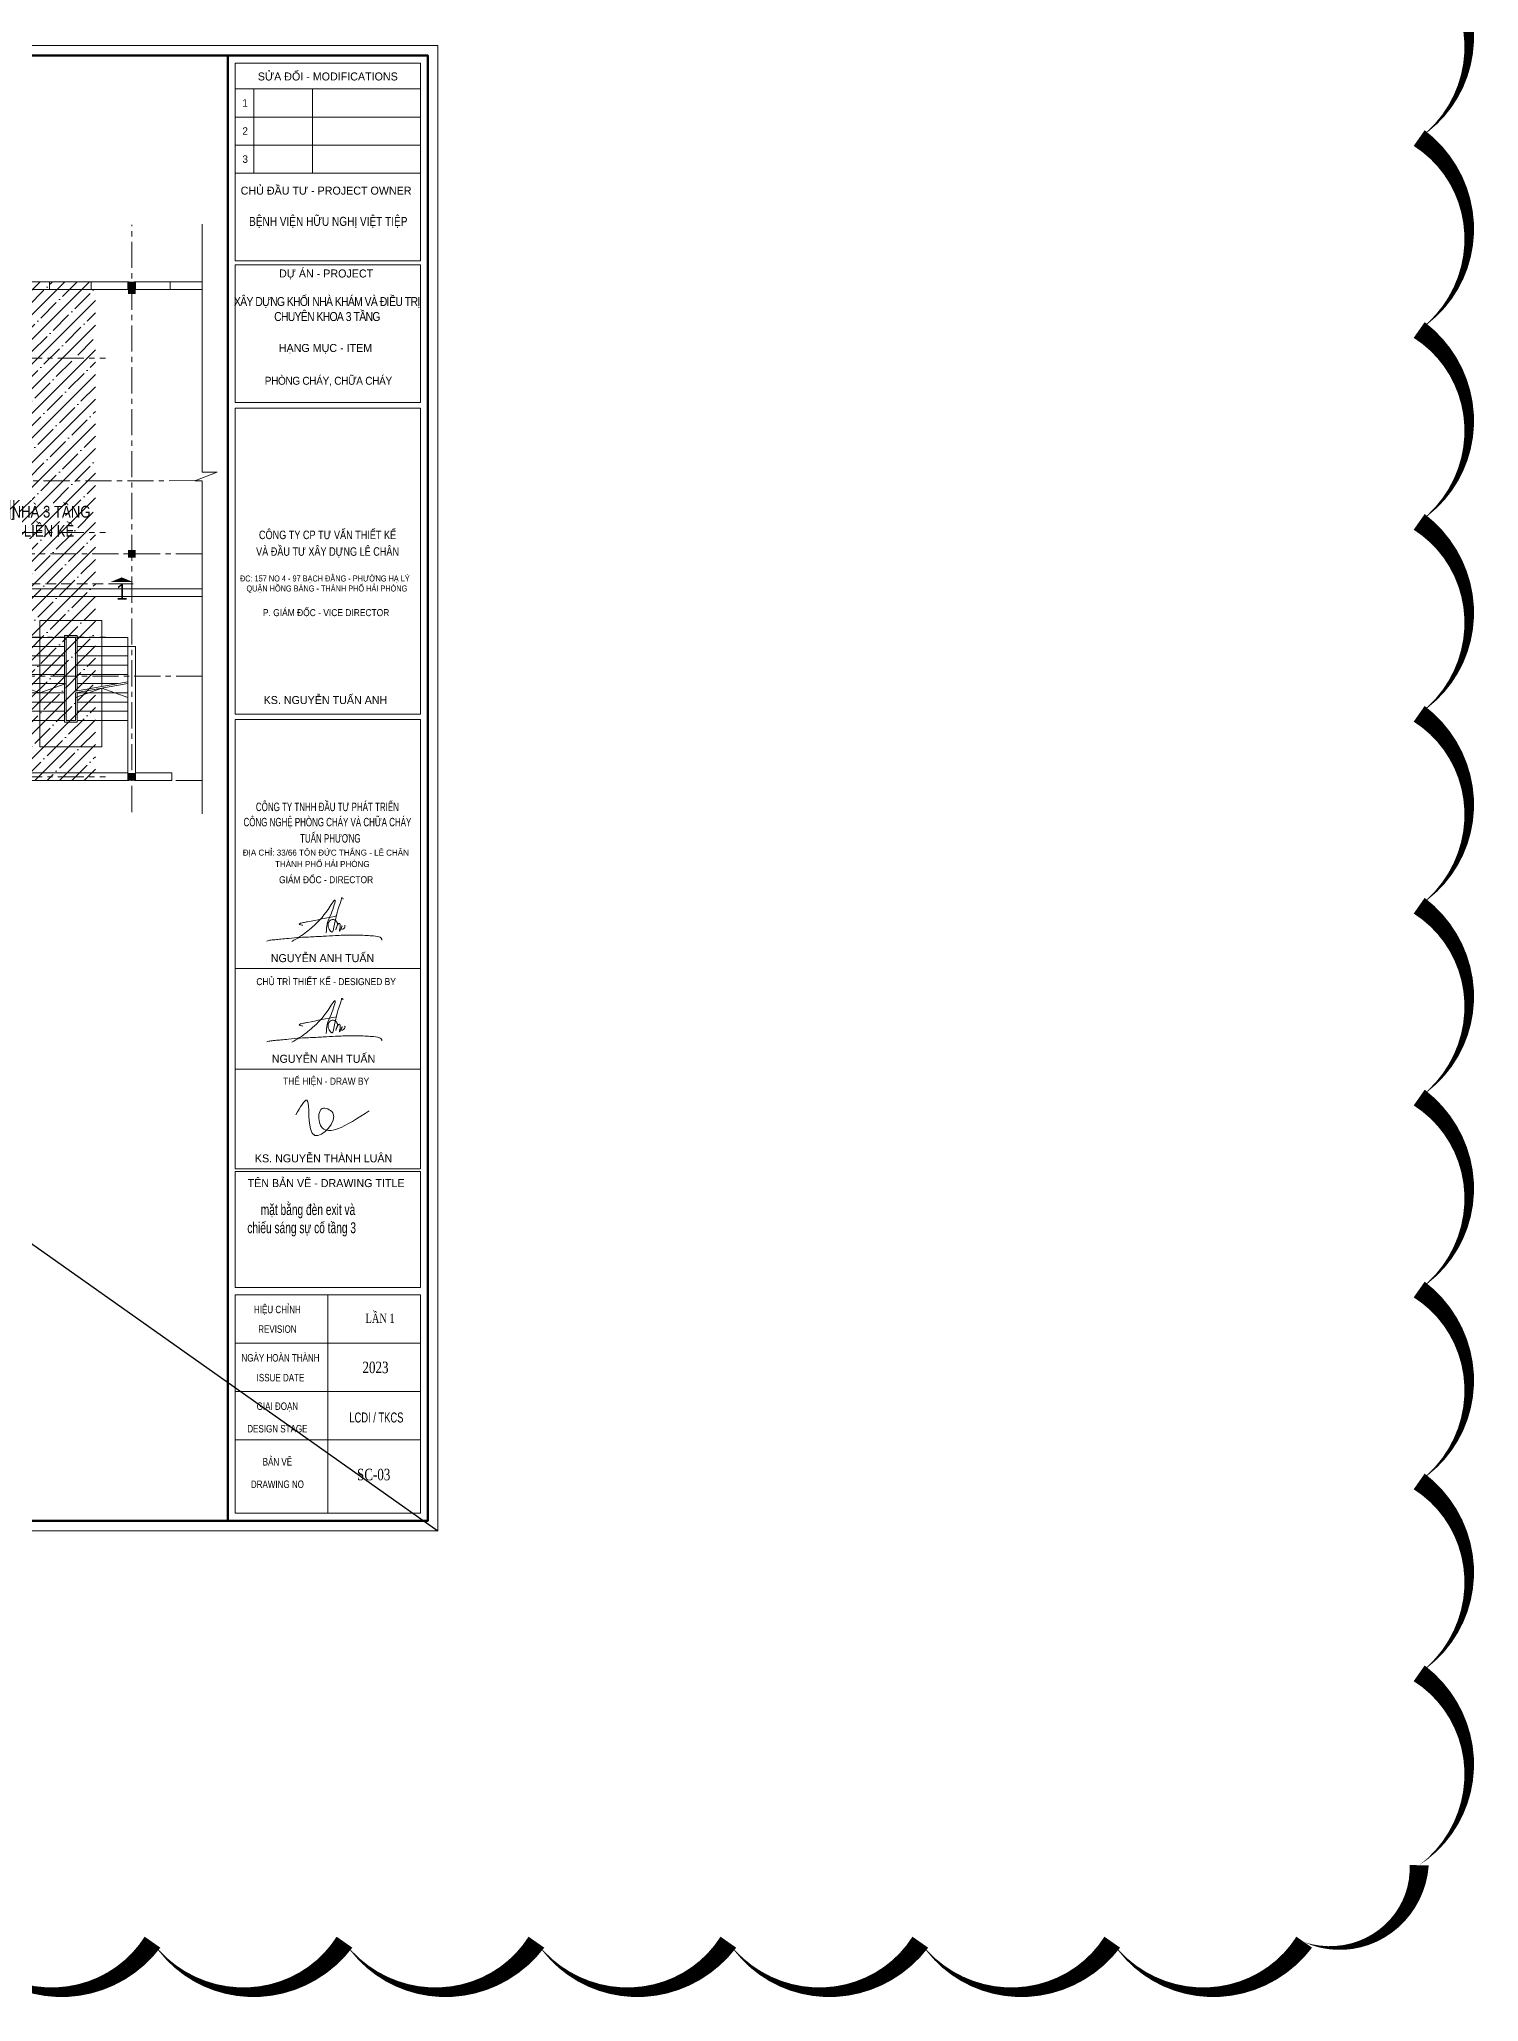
# Model space of a CAD drawing. Header units: millimetres. Extents: x 1109421 to 1726579, y -247837 to 144927.
# Drawn here: x 1685324 to 1726579, y -247837 to -191579 of the extents above; entities that cross this region are included whole.
import ezdxf
from ezdxf.enums import TextEntityAlignment as Align

# ---------------------------------------------------------------- set-up
doc = ezdxf.new("R2010")
doc.units = ezdxf.units.MM
doc.header["$LTSCALE"] = 600
doc.header["$MEASUREMENT"] = 0
for name, pattern in [('CENTER', [2, 1.25, -0.25, 0.25, -0.25]), ('DASHED', [0.75, 0.5, -0.25]), ('HIDDEN', [0.375, 0.25, -0.125])]:
    doc.linetypes.add(name, pattern=pattern)
doc.layers.get('0').update_dxf_attribs({"lineweight": 0})
doc.layers.get('Defpoints').update_dxf_attribs({"lineweight": 0})
for name, color, linetype, lineweight in [('08. Net Text', 3, 'Continuous', 13), ('cat1', 30, 'Continuous', 50), ('Form', 7, 'Continuous', 9), ('hatch1', 136, 'Continuous', 9), ('Khungten_LCDI', 7, 'Continuous', 25), ('LC Khac', 4, 'Continuous', 9), ('LC MANH DUT', 35, 'HIDDEN', 5), ('LC Text1', 3, 'Continuous', 20), ('LC Text2', 7, 'Continuous', 25), ('PCCC-BAO CHAY - DAY', 3, 'DASHED', 35), ('text', 1, 'Continuous', 20), ('thay1', 63, 'Continuous', 18), ('truc', 76, 'CENTER', 9)]:
    doc.layers.add(name, color=color, linetype=linetype, lineweight=lineweight)
doc.layers.add('KCS_Plotter', color=11, linetype='Continuous', plot=False)
doc.styles.add('Khungten', font='VHAVAN.TTF', dxfattribs={"width": 0.9, "height": 5000})
doc.styles.add('LC 1', font='VHAVANB.TTF')
doc.styles.add('T2', font='VHARIAL.TTF', dxfattribs={"width": 0.8})
doc.styles.add('text', font='hoatbif.shx', dxfattribs={"width": 0.7})
doc.styles.add('Text Khung Ten', font='VHAVAN.TTF')
doc.styles.add('Title', font='VHBLACK.TTF')
doc.styles.add('VnAvantH', font='VHAVANB.TTF', dxfattribs={"width": 0.6})
doc.styles.add('VnTimeH', font='VHTIME.TTF')

# ---------------------------------------------------------------- blocks, each defined once
blk = doc.blocks.new('A$Cb3b0a436')
blk.add_spline([(398.58, 83.19), (400.76, 86.14), (402.39, 79.07), (405.96, 83.58), (403.87, 84.43), (403.32, 81.64), (413.27, 83.97)], degree=3)
at = {"layer": 'Defpoints', "color": 0, "lineweight": 0}
blk.add_lwpolyline([(6.98, 0), (6.98, 297), (426.98, 297), (426.98, 0)], close=True, dxfattribs=at)
at = {"layer": 'Form', "color": 7, "end_tangent": (0, 0, 1)}
for points in [[(397.78, 117.86, 0), (399.35, 118.79, 0), (401.92, 120.77, 0), (405.02, 124.27, 0), (406.4, 126.14, 0), (405.62, 123.35, 0), (404.87, 121.39, 0), (404.66, 119.57, 0)], [(408.08, 126.29, 0), (407.87, 126.58, 0), (407.79, 126.55, 0), (407.71, 126.39, 0), (407.67, 126.21, 0), (407.18, 124.75, 0), (406.02, 120.01, 0), (405.87, 119.75, 0), (405.69, 119.77, 0), (405.51, 119.93, 0), (405.28, 120.3, 0), (405.04, 120.9, 0), (405.14, 121.65, 0), (405.63, 122.16, 0), (406.54, 122.06, 0), (406.81, 121.73, 0), (406.92, 121.32, 0), (406.78, 120.78, 0), (406.57, 120.16, 0), (406.97, 121.22, 0), (407.31, 121.45, 0), (407.45, 121.22, 0), (407.42, 120.63, 0), (407.33, 119.94, 0), (407.87, 121.01, 0), (407.72, 120.28, 0), (408.11, 120.4, 0), (408.3, 120.61, 0), (408.41, 120.81, 0), (408.43, 120.95, 0), (408.31, 121.04, 0)], [(399.96, 121.08, 0), (399.58, 121.17, 0), (399.22, 121.33, 0), (399.44, 121.47, 0), (399.65, 121.53, 0), (400.09, 121.63, 0), (400.91, 121.79, 0), (406.69, 122.95, 0)], [(392.8, 117.94, 0), (393.62, 118.12, 0), (394.44, 118.21, 0), (395.57, 118.31, 0), (397.13, 118.46, 0), (399.48, 118.66, 0), (401.14, 118.74, 0), (404.08, 118.9, 0), (406.53, 119.03, 0), (409.43, 119.14, 0), (412.01, 119.09, 0), (413.46, 119.01, 0), (414.89, 118.86, 0), (415.77, 118.32, 0), (415.77, 118.13, 0)], [(397.78, 97.72, 0), (399.35, 98.65, 0), (401.92, 100.63, 0), (405.02, 104.13, 0), (406.4, 106.01, 0), (405.62, 103.22, 0), (404.87, 101.25, 0), (404.66, 99.43, 0)], [(408.08, 106.15, 0), (407.87, 106.44, 0), (407.79, 106.42, 0), (407.71, 106.26, 0), (407.67, 106.08, 0), (407.18, 104.61, 0), (406.02, 99.87, 0), (405.87, 99.61, 0), (405.69, 99.63, 0), (405.51, 99.79, 0), (405.28, 100.16, 0), (405.04, 100.76, 0), (405.14, 101.51, 0), (405.63, 102.03, 0), (406.54, 101.92, 0), (406.81, 101.59, 0), (406.92, 101.18, 0), (406.78, 100.64, 0), (406.57, 100.02, 0), (406.97, 101.08, 0), (407.31, 101.31, 0), (407.45, 101.08, 0), (407.42, 100.5, 0), (407.33, 99.81, 0), (407.87, 100.87, 0), (407.72, 100.14, 0), (408.11, 100.26, 0), (408.3, 100.47, 0), (408.41, 100.68, 0), (408.43, 100.82, 0), (408.31, 100.91, 0)], [(399.96, 100.94, 0), (399.58, 101.04, 0), (399.22, 101.2, 0), (399.44, 101.33, 0), (399.65, 101.4, 0), (400.09, 101.5, 0), (400.91, 101.66, 0), (406.69, 102.81, 0)], [(392.8, 97.8, 0), (393.62, 97.98, 0), (394.44, 98.07, 0), (395.57, 98.17, 0), (397.13, 98.32, 0), (399.48, 98.53, 0), (401.14, 98.6, 0), (404.08, 98.76, 0), (406.53, 98.89, 0), (409.43, 99, 0), (412.01, 98.95, 0), (413.46, 98.87, 0), (414.89, 98.72, 0), (415.77, 98.19, 0), (415.77, 98, 0)]]:
    blk.add_spline(points, degree=3, dxfattribs=at)
at = {"layer": 'Khungten_LCDI', "color": 5, "lineweight": 60}
blk.add_line((384.98, 295), (384.98, 2), dxfattribs=at)
at = {"layer": 'Khungten_LCDI', "color": 5, "lineweight": 25}
blk.add_line((424.98, 2), (424.98, 295), dxfattribs=at)
at = {"layer": 'Khungten_LCDI', "color": 9, "lineweight": 15}
for p, q in [((386.48, 288.33), (423.48, 288.33)), ((390.21, 288.33), (390.21, 271.49)), ((401.91, 288.33), (401.91, 271.49)), ((386.48, 282.72), (423.48, 282.72)), ((386.48, 277.1), (423.48, 277.1)), ((386.48, 271.49), (423.48, 271.49)), ((404.98, 47.17), (404.98, 3.5)), ((423.48, 37.5), (386.48, 37.5)), ((423.48, 27.83), (386.48, 27.83)), ((423.48, 18.17), (386.48, 18.17))]:
    blk.add_line(p, q, dxfattribs=at)
at = {"layer": 'Khungten_LCDI', "color": 5, "lineweight": 60}
blk.add_lwpolyline([(18.98, 2), (18.98, 295), (424.98, 295), (424.98, 2)], close=True, dxfattribs=at)
at = {"layer": 'Khungten_LCDI', "color": 9, "lineweight": 15}
for points in [[(386.48, 253.96), (423.48, 253.96), (423.48, 293.52), (386.48, 293.52)], [(386.48, 225.64), (423.48, 225.64), (423.48, 253.18), (386.48, 253.18)], [(386.48, 112.45), (423.48, 112.45), (423.48, 162.24), (386.48, 162.24)], [(386.48, 112.45), (423.48, 112.45), (423.48, 92.31), (386.48, 92.31)], [(386.48, 72.4), (423.48, 72.4), (423.48, 92.31), (386.48, 92.31)], [(386.48, 48.67), (423.48, 48.67), (423.48, 71.83), (386.48, 71.83)], [(386.48, 3.5), (423.48, 3.5), (423.48, 47.17), (386.48, 47.17)]]:
    blk.add_lwpolyline(points, close=True, dxfattribs=at)
for points in [[(423.48, 184.76), (423.48, 224.51), (386.48, 224.51), (386.48, 184.76)], [(386.48, 184.76), (386.48, 184.76), (386.48, 163.3), (423.48, 163.3), (423.48, 184.76)]]:
    blk.add_lwpolyline(points, dxfattribs=at)
at = {"color": 7}
for s, style, p in [('söa ®æi - modifications', 'Khungten', (404.98, 290.03)), ('chñ ®Çu t\xad - project owner', 'Khungten', (404.64, 267.2)), ('dù ¸n - project', 'Khungten', (404.64, 250.63)), ('h¹ng môc - item', 'Khungten', (404.51, 235.74)), ('ks. nguyÔn tuÊn anh', 'VnAvantH', (404.51, 165.33)), ('nguyÔn anh tuÊn', 'VnAvantH', (403.92, 113.72)), ('nguyÔn anh tuÊn', 'VnAvantH', (404.13, 93.59)), ('ks. NGUYÔN thµnh lu©n', 'VnAvantH', (404.13, 73.68)), ('tªn b¶n vÏ - drawing title', 'Khungten', (404.64, 68.73))]:
    blk.add_text(s, height=1.6, dxfattribs=dict(at, style=style)).set_placement(p, align=Align.CENTER)
for s, height, style, width, p in [('c«ng ty cp t\xad vÊn thiÕt kÕ', 1.7, 'Title', 0.8, (404.93, 198.31)), ('vµ ®Çu t\xad x©y dùng lª ch©n', 1.7, 'Title', 0.8, (404.93, 194.98)), ('P. gi¸m ®èc - VICE director', 1.4, 'Khungten', 0.9, (404.64, 182.91)), ('C¤NG TY TNHH §ÇU T¦ PH¸T TRIÓN', 1.7, 'Title', 0.7, (404.9, 143.92)), ('C¤NG NGHÖ PHßNG CH¸Y Vµ CH÷A CH¸Y', 1.7, 'Title', 0.7, (404.9, 140.87)), ('TUÊN PH¦¥NG', 1.7, 'Title', 0.7, (405.48, 137.62)), ('gi¸m ®èc - director', 1.4, 'Khungten', 0.9, (404.64, 129.5)), ('CHñ TR× THIÕT KÕ - DESIGNED BY', 1.4, 'Khungten', 0.9, (404.64, 109.12)), ('thÓ hiÖn - draw by', 1.4, 'Khungten', 0.9, (404.64, 89.21)), ('hiÖu chØnh', 1.5, 'Khungten', 0.8, (394.9, 43.51)), ('revision', 1.5, 'Khungten', 0.8, (394.9, 39.59)), ('ngµy hoµn thµnh', 1.5, 'Khungten', 0.8, (395.52, 33.84)), ('issue date', 1.5, 'Khungten', 0.8, (395.52, 29.88)), ('giai ®o¹n', 1.5, 'Khungten', 0.8, (394.9, 24.17)), ('lcdi / tkcs', 2, 'Title', 0.7, (414.69, 21.66)), ('design stage', 1.5, 'Khungten', 0.8, (394.9, 19.67)), ('b¶n vÏ', 1.5, 'Khungten', 0.8, (394.9, 13.06)), ('drawing nO', 1.5, 'Khungten', 0.8, (394.9, 8.56))]:
    blk.add_text(s, height=height, dxfattribs=dict(at, style=style, width=width)).set_placement(p, align=Align.CENTER)
at = {"color": 7, "style": 'Khungten'}
for s, p in [('§ÞA CHØ: 33/66 T¤N §øC TH¾NG - L£ CH¢N', (387.99, 135.02)), ('THµNH PHè H¶I PHßNG', (394.43, 132.73))]:
    blk.add_text(s, height=1.2, dxfattribs=at).set_placement(p)
at = {"color": 4, "attachment_point": 5, "style": 'Khungten'}
for s, insert, char_height, width in [('{\\f.VnArialH|b0|i0|c0|p34;\\W0.8;bÖnh viÖn h÷u nghÞ viÖt tiÖp}', (405.07, 261.65), 1.8, 32.9179), ('{\\f.VnArialH|b0|i0|c0|p34;\\W0.83;\\T0.9;x©y dùng khèi nhµ kh¸m vµ ®iÒu trÞ  \\Pchuyªn khoa 3 tÇng}', (404.8, 244.31), 1.8, 43.0788), ('{\\f.VnArialH|b0|i0|c0|p34;\\T0.95;PHßNG CH¸Y, CH÷A CH¸Y}', (405.07, 229.83), 1.6, 38.1543)]:
    blk.add_mtext(s, dxfattribs=dict(at, insert=insert, char_height=char_height, width=width))
at = {"color": 7, "insert": (404.79, 191.04), "char_height": 1.2, "attachment_point": 2, "style": 'Khungten'}
blk.add_mtext_dynamic_manual_height_columns('{\\W0.8;®c: 157 no 4 - 97 b¹ch ®»ng - ph\xadêng h¹ lý   quËn hång bµng - thµnh phè h¶i phßng} ', width=34.2165, gutter_width=0.25, heights=[0], dxfattribs=at)
at = {"color": 7, "style": 'Khungten', "width": 0.8}
for tag, p in [('REVISION', (413.97, 41.04)), ('NGAYHT', (414.44, 32.41))]:
    blk.add_attdef(tag, text='', height=2, dxfattribs=at).set_placement(p, align=Align.CENTER)
at = {"layer": '08. Net Text', "color": 7, "style": 'Text Khung Ten'}
blk.add_text('1', height=1.5, dxfattribs=at).set_placement((387.9, 284.79))
at = {"layer": '08. Net Text', "color": 7, "ltscale": 2, "style": 'Text Khung Ten'}
for s, p in [('2', (387.9, 279.17)), ('3', (387.9, 273.56))]:
    blk.add_text(s, height=1.5, dxfattribs=at).set_placement(p)
at = {"layer": 'LC Text1', "style": 'Title', "width": 1.485915}
for tag, p, p2 in [('TENBANVE1', (388.11, 59.64), (422.38, 59.64)), ('TENBANVE2', (388.11, 52.88), (422.38, 52.88))]:
    blk.add_attdef(tag, text='', height=2.5, dxfattribs=at).set_placement(p, p2, align=Align.FIT)
at = {"layer": 'LC Text1', "style": 'Title', "width": 0.7}
blk.add_attdef('SOBANVE', text='', height=2.5, dxfattribs=at).set_placement((414.6, 9.54), align=Align.CENTER)
blk = doc.blocks.new('t 2')
at = {"layer": 'LC Khac'}
for points in [[(-3380, -1984), (-3600, -1984), (-3600, -1634), (-3380, -1634)], [(110, -1984), (-110, -1984), (-110, -1634), (110, -1634)], [(-3600, -7448), (-3600, -7228), (-3250, -7228), (-3250, -7448)], [(-3380, -9544), (-3600, -9544), (-3600, -9324), (-3380, -9324)], [(110, -9544), (-110, -9544), (-110, -9324), (110, -9324)], [(-3380, -13058), (-3600, -13058), (-3600, -12838), (-3380, -12838)], [(-3380, -15934), (-3600, -15934), (-3600, -15714), (-3380, -15714)], [(110, -15934), (-110, -15934), (-110, -15714), (110, -15714)]]:
    blk.add_hatch(color=256, dxfattribs=at).paths.add_polyline_path(points)
at = {"layer": 'LC Khac', "ltscale": 5}
for p, q in [((-2630, -11344), (-2630, -14964)), ((-3380, -11829), (-1930, -11829)), ((-3380, -12094), (-1930, -12094)), ((-3380, -12359), (-1930, -12359)), ((-1880, -11829), (-1880, -14214)), ((-1880, -11829), (-1880, -11829)), ((-1610, -11829), (-1880, -11829)), ((-1880, -12094), (-1880, -12094)), ((-1880, -12359), (-1880, -12359)), ((-1610, -13369), (-1610, -11829)), ((-1560, -11829), (-110, -11829)), ((-1560, -12094), (-110, -12094)), ((-1560, -12359), (-110, -12359)), ((-110, -12094), (-110, -11829)), ((-110, -15714), (-110, -12094)), ((-110, -12094), (110, -12094)), ((110, -15714), (110, -12094)), ((-3380, -12624), (-1930, -12624)), ((-3380, -12889), (-1930, -12889)), ((-1560, -12624), (-110, -12624)), ((-1560, -12889), (-110, -12889)), ((-3380, -13154), (-1930, -13154)), ((-3380, -13419), (-1930, -13419)), ((-1610, -13369), (-110, -13104)), ((-1610, -13419), (-110, -13154)), ((-1610, -14214), (-1610, -13419)), ((-1560, -13154), (-398, -13154)), ((-1560, -13419), (-110, -13419)), ((-860, -14964), (-860, -13419)), ((-3380, -13684), (-1930, -13684)), ((-3380, -13949), (-1930, -13949)), ((-1560, -13684), (-110, -13684)), ((-1560, -13949), (-110, -13949)), ((-3380, -14214), (-1930, -14214)), ((-1880, -14214), (-1610, -14214)), ((-1560, -14214), (-110, -14214)), ((-1560, -14214), (-110, -14214)), ((-2630, -14964), (-860, -14964))]:
    blk.add_line(p, q, dxfattribs=at)
for points in [[(-3381, -7444), (-3601, -7444), (-3601, -1637), (-3381, -1637)], [(-3380, -1854), (-2360, -1854), (-2360, -1634), (-3380, -1634)], [(-2360, -1854), (-1160, -1854), (-1160, -1634), (-2360, -1634)], [(-1160, -1854), (-110, -1854), (-110, -1634), (-1160, -1634)], [(110, -1854), (1100, -1854), (1100, -1634), (110, -1634)], [(1100, -1854), (2019, -1854), (2019, -1634), (1100, -1634)], [(-3601, -7444), (-3380, -7444), (-3380, -9544), (-3601, -9544)], [(-3600, -12838), (-3380, -12838), (-3380, -9544), (-3600, -9544)], [(-3600, -13058), (-3600, -14214), (-3380, -14214), (-3380, -13058)], [(-3380, -15934), (-110, -15934), (-110, -15714), (-3380, -15714)], [(110, -15934), (1145, -15934), (1145, -15714), (110, -15714)]]:
    blk.add_lwpolyline(points, close=True, dxfattribs=at)
for points in [[(2019, -10438), (-3380, -10438), (-3380, -10658), (2019, -10658)], [(-860, -13287), (-860, -14964), (-2630, -14964), (-2630, -11344), (-860, -11344), (-860, -13236)], [(-1560, -13411), (-1560, -14264), (-1930, -14264), (-1930, -11779), (-1560, -11779), (-1560, -13360)], [(-3380, -13154), (-2630, -13419), (-1880, -13154)], [(-1610, -13552), (-860, -13287), (-110, -13552)]]:
    blk.add_lwpolyline(points, dxfattribs=at)
at = {"layer": 'thay1', "ltscale": 5}
blk.add_lwpolyline([(2019, 15), (2019, -7089), (2447, -7089), (1812, -7342), (2019, -7342), (2019, -16886)], dxfattribs=at)
at = {"layer": 'truc'}
for p, q in [((-3490, -16837), (-3490, 0)), ((0, -16837), (0, 0)), ((1825, -7337), (-3881, -7338)), ((2019, -9437), (-3881, -9438)), ((2023, -12938), (-3881, -12938)), ((2019, -15934), (-3600, -15934))]:
    blk.add_line(p, q, dxfattribs=at)
blk.add_lwpolyline([(2019, -1634), (-3881, -1634)], dxfattribs=at)
blk = doc.blocks.new('cat11')
at = {"layer": 'LC Khac', "color": 1, "ltscale": 2}
blk.add_line((0, 0), (0, 485), dxfattribs=at)
blk.add_lwpolyline([(-134, 243, 0, 471, 0), (-37, 243, 275, 275, 0)], format="xyseb", dxfattribs=at)
at = {"ltscale": 2, "style": 'LC 1'}
blk.add_attdef('A', text='', height=330, dxfattribs=at).set_placement((179, 243), align=Align.MIDDLE_CENTER)

msp = doc.modelspace()

# ---------------------------------------------------------------- hatches: boundary and pattern name
at = {"layer": 'hatch1'}
h = msp.add_hatch(dxfattribs=at)
h.set_pattern_fill('ANSI35', color=256, scale=2000)
h.set_pattern_definition([(45, (-405632.86, -255874.6), (-353.55339, 353.55339), []), (45, (-405279.3, -255874.6), (-353.55339, 353.55339), [625, -125, 0, -125])])
h.paths.add_polyline_path([(1686935.2, -198533.3), (1684373.4, -198533.3), (1684373.4, -212830.3), (1686935.2, -212830.3)])
h.paths.add_polyline_path([(1684806.6, -205939.1), (1686494.2, -205939.1), (1686494.2, -205216), (1684806.6, -205216)], flags=24)
h.paths.add_polyline_path([(1684408.5, -205419.6), (1686915.8, -205419.6), (1686915.8, -204688.2), (1684408.5, -204688.2)], flags=24)

# ---------------------------------------------------------------- linework, layer by layer
at = {"layer": 'KCS_Plotter'}
msp.add_line((1636541.2, -191761.5), (1696748.3, -234336.5), dxfattribs=at)
at = {"layer": 'LC MANH DUT', "ltscale": 2}
msp.add_line((1638704, -207186.6), (1687360.1, -207186.6), dxfattribs=at)
at = {"layer": 'PCCC-BAO CHAY - DAY'}
msp.add_lwpolyline([(1683068.9, -246129.6, 0, 550.1, 0.5205671), (1688570.2, -246129.6, 0, 550.1, 0.5205671), (1694071.4, -246129.6, 0, 550.1, 0.5205671), (1699572.7, -246129.6, 0, 550.1, 0.5205671), (1705073.9, -246129.6, 0, 550.1, 0.5205671), (1710575.1, -246129.6, 0, 550.1, 0.5205671), (1716076.4, -246129.6, 0, 550.1, 0.5205671), (1721577.6, -246129.6, 0, 550.1, 0.5205671), (1724872, -243922.8, 0, 550.1, 0.5205671), (1724872, -238421.5, 0, 550.1, 0.5205671), (1724872, -232920.3, 0, 550.1, 0.5205671), (1724872, -227419.1, 0, 550.1, 0.5205671), (1724872, -221917.8, 0, 550.1, 0.5205671), (1724872, -216416.6, 0, 550.1, 0.5205671), (1724872, -210915.3, 0, 550.1, 0.5205671), (1724872, -205414.1, 0, 550.1, 0.5205671), (1724872, -199912.8, 0, 550.1, 0.5205671), (1724872, -194411.6, 0, 550.1, 0.5205671), (1724872, -188910.4, 0, 550.1, 0.5205671)], format="xyseb", dxfattribs=at)
at = {"layer": 'truc'}
for p, q in [((1640256.1, -200720.3), (1687226.8, -200720.3)), ((1640256.1, -205720.3), (1687226.8, -205720.3)), ((1640256.1, -208720.3), (1687226.8, -208720.3)), ((1640256.1, -212720.3), (1687226.8, -212720.3))]:
    msp.add_line(p, q, dxfattribs=at)

# ---------------------------------------------------------------- block references
at = {"xscale": 143.35021493995, "yscale": 143.35021493995, "zscale": 143.35021493995}
msp.add_blockref('A$Cb3b0a436', (1635540, -234336.5), dxfattribs=at)
at = {"layer": 'cat1'}
msp.add_blockref('t 2', (1687973.8, -196895.8), dxfattribs=at)
at = {"layer": 'thay1'}
ref = msp.add_blockref('cat11', (1688015.5, -207186.6), dxfattribs=dict(at, xscale=1.35, yscale=-1.35, zscale=1.35, rotation=270))
ref.add_attrib('A', '1', dxfattribs={"layer": '0', "ltscale": 2, "height": 445.5, "style": 'LC 1'}).set_placement((1687687.8, -207419.1), align=Align.MIDDLE_CENTER)

# ---------------------------------------------------------------- texts
at = {"insert": (1691152.5, -224973), "char_height": 311.742, "attachment_point": 1, "style": 'text'}
msp.add_mtext_dynamic_manual_height_columns('\\pi518.62394;mÆt b»ng ®Ìn exit vµ \\P\\pi134.14203;chiÕu s¸ng sù cè tÇng 3', width=4985.981, gutter_width=1558.7, heights=[0], dxfattribs=at)
at = {"layer": 'LC Text2', "style": 'T2', "width": 0.8}
for s, p in [('nhµ 3 tÇng', (1684530.4, -205292)), ('liÒn kÒ', (1684880.5, -205841))]:
    msp.add_text(s, height=337.5, dxfattribs=at).set_placement(p)
at = {"layer": 'text', "style": 'VnTimeH', "width": 0.75}
for s, height, p in [('lÇn 1', 263.64, (1694673.3, -228375.9)), ('2023', 329.55, (1694587, -229816.9)), ('sc-03', 329.55, (1694432.3, -232888))]:
    msp.add_text(s, height=height, dxfattribs=at).set_placement(p)

doc.saveas('drawing.dxf')
